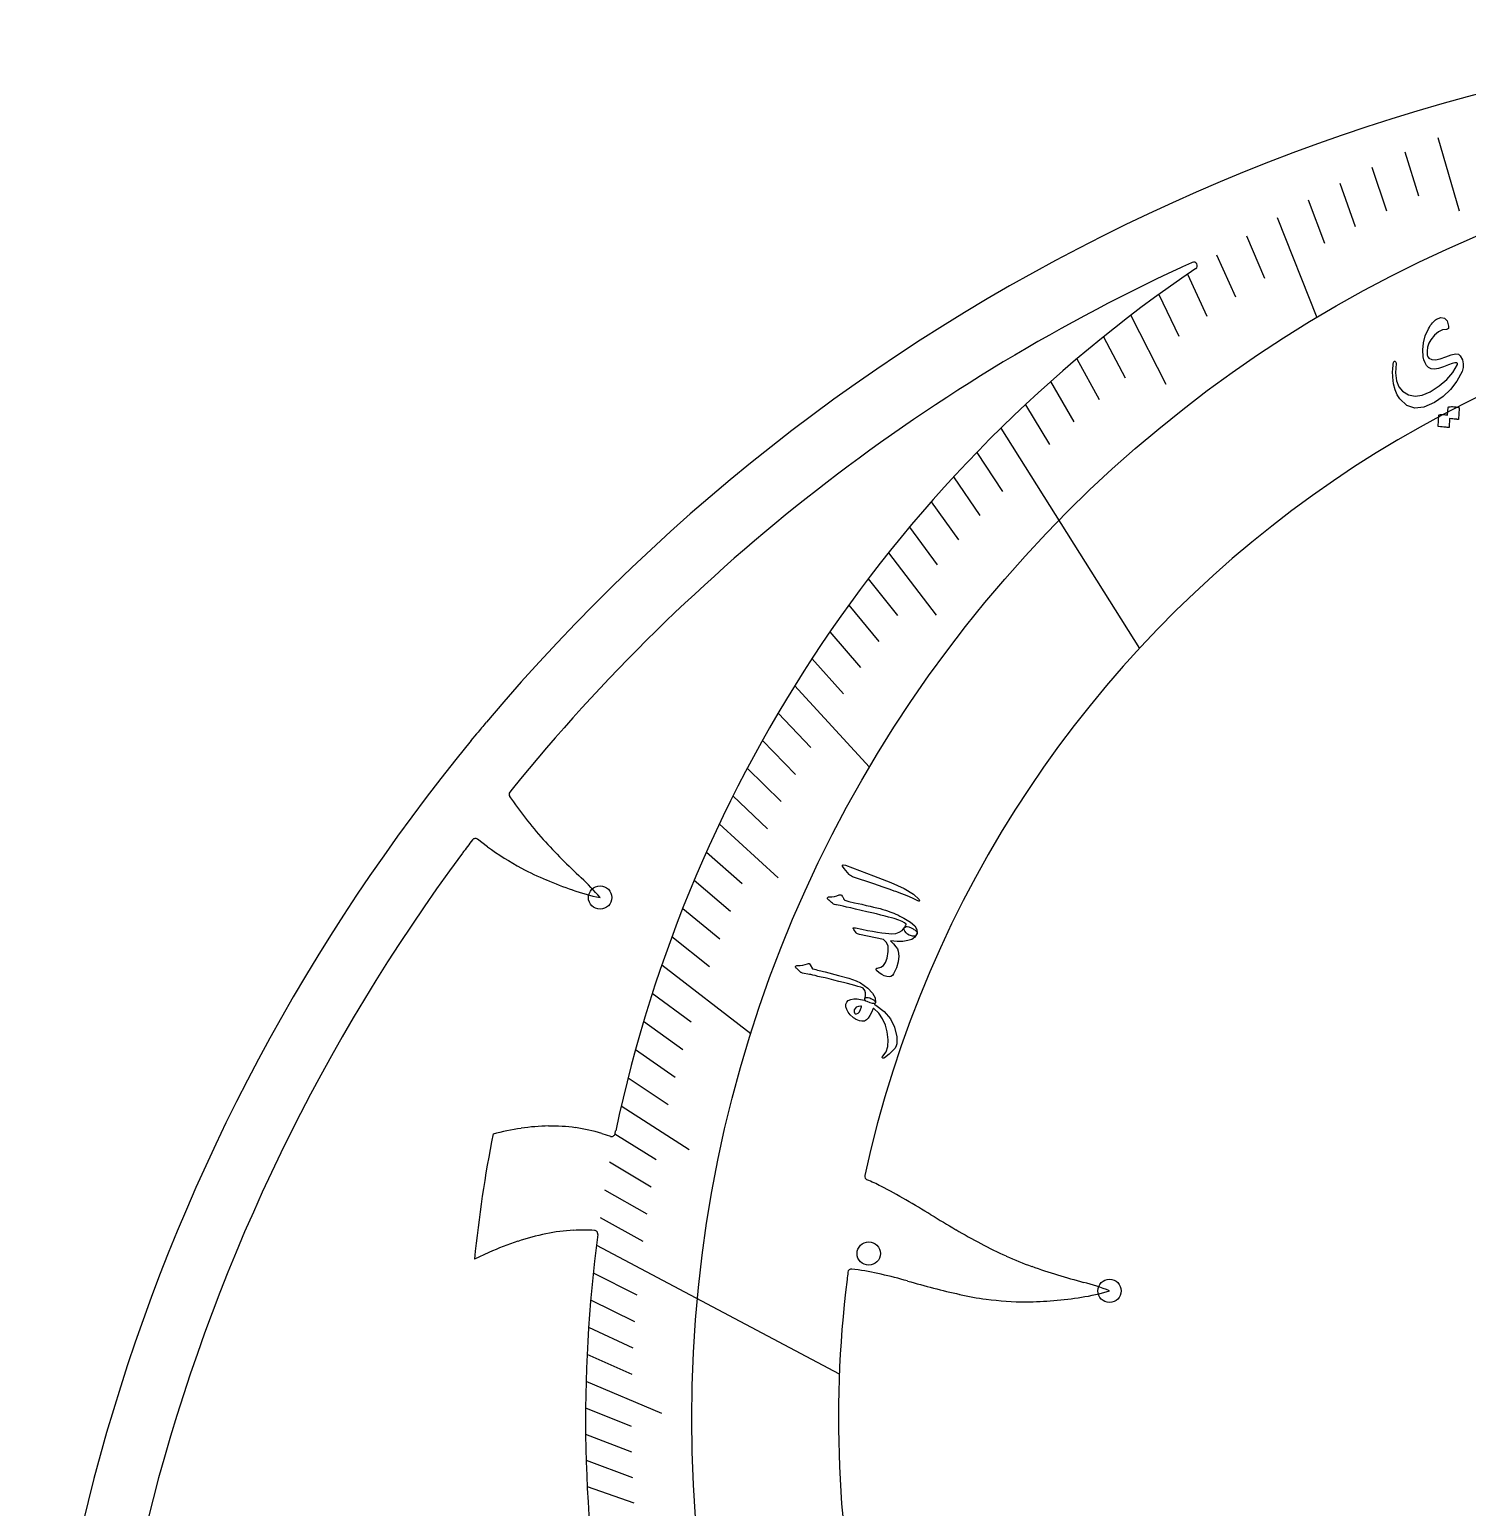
# Model space of a CAD drawing. Header units: millimetres. Extents: x -135 to 135, y -135 to 135.
# Drawn here: x -135 to -35.2, y 32.4 to 135 of the extents above; entities that cross this region are included whole.
import ezdxf

# ---------------------------------------------------------------- set-up
doc = ezdxf.new("R2010")
doc.units = ezdxf.units.MM
for name, color, linetype in [('CUT_INNER', 6, 'Continuous'), ('CUT_OUTER', 1, 'Continuous'), ('ENGRAVE', 7, 'Continuous'), ('ENGRAVE_FINE', 8, 'Continuous'), ('TEXT', 5, 'Continuous')]:
    doc.layers.add(name, color=color, linetype=linetype)

msp = doc.modelspace()

# ---------------------------------------------------------------- linework, layer by layer
at = {"layer": 'CUT_INNER'}
for points in [[(-101.52, 82.27), (-101.68, 82.07)], [(-103.23, 78.28), (-103.92, 78.8)], [(-94.37, 58.36), (-94.33, 58.55)], [(-95.3, 58.38), (-94.7, 58.18)], [(-103.12, 50.12), (-104.12, 49.66), (-104.13, 49.66)], [(-77.73, 48.94), (-77.94, 48.96)]]:
    msp.add_lwpolyline(points, dxfattribs=at)
for centre, radius, start, end in [((0, 0), 130.67, 187.7346, 65.4337), ((0, 0), 130.67, 114.9613, 140.9769), ((0, 38.58), 96.42, 124.1157, 168.0474), ((-23.8, 51.54), 73.9, 114.3979, 115.0963), ((-54.22, 118.61), 0.25, 304.2778, 114.4336), ((0, 38.58), 78.87, 83.6723, 167.6464), ((-101.48, 81.91), 0.25, 141.1523, 214.9271), ((-77.93, 97.82), 28.67, 214.04, 217.7735), ((-79.06, 96.96), 27.25, 217.7913, 221.8207), ((-30.16, 22.52), 93.03, 142.8068, 143.509), ((-104.07, 78.6), 0.25, 52.8793, 142.9102), ((-91.35, 94.65), 20.23, 234.0254, 241.9684), ((-74.82, 100.8), 32.97, 221.8929, 225.1753), ((0, 0), 130.67, 143.4378, 185.9769), ((-37.99, 138.07), 85.37, 225.2736, 226.5319), ((-90.47, 96.35), 22.15, 242.0344, 246.9454), ((-88.72, 100.44), 26.59, 246.9328, 251.0996), ((-105.59, 66.3), 13.23, 39.7115, 47.8982), ((-93.03, 87.09), 12.57, 249.9496, 259.0621), ((-97.58, 37.14), 21.84, 98.731, 103.9325), ((-98.71, 44.46), 14.44, 91.0903, 98.6945), ((-98.78, 46.9), 11.99, 82.0526, 90.9947), ((-98.84, 46.63), 12.27, 73.22, 81.9384), ((-14.56, 40.81), 90, 168.7682, 174.3564), ((-94.62, 58.41), 0.25, 251.3941, 348.2227), ((-76.8, 55.4), 0.25, 167.5195, 247.8326), ((-80.84, 45.39), 10.54, 62.1791, 68.0053), ((-90.18, 26.36), 31.73, 59.732, 63.309), ((-122.01, -28.24), 94.93, 58.5335, 59.7484), ((-4.8, 163.37), 129.68, 238.5535, 239.4453), ((-95.92, 35.34), 16.39, 101.4185, 108.5069), ((-96.48, 38.02), 13.66, 93.2236, 101.3411), ((-96.56, 40.96), 10.71, 85.963, 93.691), ((-0.01, 38.58), 96.41, 172.3751, 207.6699), ((-95.82, 51.4), 0.25, 352.4421, 87.2349), ((-48.47, 89.45), 43.82, 239.4725, 242.079), ((-93.59, 28.41), 23.71, 108.5377, 113.7071), ((-54.97, 77.23), 29.98, 242.1212, 245.8562), ((-56.11, 74.74), 27.25, 245.9163, 249.9457), ((-0.01, 38.58), 78.86, 172.9686, 193.1222), ((-35.25, 43.03), 43.34, 172.4234, 173.1134), ((-77.97, 48.72), 0.25, 83.6906, 172.4414), ((-80.78, 27.58), 21.58, 76.9374, 81.8931), ((-86.42, 3.3), 46.51, 74.6151, 76.9246), ((-54.19, 80.14), 32.97, 250.0179, 253.3003), ((-39.27, 130.37), 85.37, 253.3986, 254.6569), ((9.14, 350.81), 313.91, 254.6268, 254.9691), ((-61.87, 86.47), 40.19, 254.9975, 257.6616), ((-65.28, 70.97), 24.33, 257.7078, 262.0949), ((-63.78, 59.46), 12.57, 278.0746, 287.1871), ((-65.05, 35.2), 13.23, 67.8365, 76.0232), ((-65.86, 66.92), 20.23, 262.1504, 270.0934), ((-65.89, 68.84), 22.15, 270.1594, 275.0704), ((-66.27, 73.26), 26.59, 275.0578, 279.2246)]:
    msp.add_arc(centre, radius, start, end, dxfattribs=at)
at = {"layer": 'CUT_OUTER'}
msp.add_lwpolyline([(-104.36, 85.64), (-103.97, 86.11), (-103.96, 86.13)], dxfattribs=at)
for centre, radius, start, end in [((0, 0), 135, 90.3519, 139.9222), ((0, 0), 135, 187.7347, 79.805), ((-24.61, 20.61), 102.91, 139.88, 140.4533), ((0, 0), 135, 140.625, 185.6253)]:
    msp.add_arc(centre, radius, start, end, dxfattribs=at)
at = {"layer": 'ENGRAVE'}
for points in [[(-48.43, 121.95), (-45.68, 115.02)], [(-67.61, 107.32), (-57.98, 92.04)], [(-81.91, 89.46), (-76.72, 83.79)], [(-91.13, 70.08), (-84.94, 65.32)], [(-95.67, 50.62), (-78.81, 41.7)]]:
    msp.add_lwpolyline(points, dxfattribs=at)
for centre, radius in [((0, 38.58), 89.05), ((-95.41, 74.75), 0.81), ((-76.77, 50.04), 0.81), ((-60.06, 47.45), 0.81)]:
    msp.add_circle(centre, radius, dxfattribs=at)
at = {"layer": 'ENGRAVE_FINE'}
for points in [[(-37.28, 127.5), (-35.79, 122.42)], [(-39.58, 126.5), (-38.63, 123.46)], [(-41.85, 125.45), (-40.84, 122.42)], [(-44.08, 124.33), (-43.01, 121.33)], [(-46.28, 123.17), (-45.15, 120.18)], [(-50.55, 120.69), (-49.31, 117.74)], [(-52.63, 119.37), (-51.33, 116.44)], [(-54.66, 118.01), (-53.31, 115.1)], [(-56.65, 116.61), (-55.24, 113.72)], [(-58.59, 115.16), (-56.16, 110.38)], [(-60.49, 113.67), (-58.98, 110.82)], [(-62.34, 112.14), (-60.78, 109.32)], [(-64.15, 110.57), (-62.53, 107.78)], [(-65.9, 108.96), (-64.23, 106.2)], [(-69.27, 105.65), (-67.49, 102.94)], [(-70.88, 103.95), (-69.05, 101.27)], [(-72.43, 102.22), (-70.55, 99.57)], [(-73.94, 100.47), (-72.01, 97.84)], [(-75.4, 98.68), (-72.1, 94.36)], [(-76.8, 96.88), (-74.77, 94.32)], [(-78.15, 95.05), (-76.08, 92.53)], [(-79.46, 93.2), (-77.33, 90.71)], [(-80.71, 91.34), (-78.53, 88.88)], [(-83.05, 87.56), (-80.79, 85.17)], [(-84.15, 85.65), (-81.84, 83.3)], [(-85.2, 83.73), (-82.84, 81.42)], [(-86.19, 81.8), (-83.79, 79.52)], [(-87.14, 79.86), (-83.06, 76.13)], [(-88.03, 77.91), (-85.55, 75.72)], [(-88.88, 75.96), (-86.36, 73.8)], [(-89.68, 74), (-87.11, 71.89)], [(-90.43, 72.04), (-87.82, 69.97)], [(-91.79, 68.12), (-89.1, 66.13)], [(-92.39, 66.16), (-89.67, 64.21)], [(-92.96, 64.2), (-90.2, 62.29)], [(-93.47, 62.24), (-90.68, 60.38)], [(-93.95, 60.29), (-89.22, 57.26)], [(-94.38, 58.34), (-91.51, 56.57)], [(-94.76, 56.4), (-91.86, 54.67)], [(-95.11, 54.46), (-92.17, 52.79)], [(-95.41, 52.54), (-92.45, 50.91)], [(-95.89, 48.71), (-92.87, 47.18)], [(-96.07, 46.82), (-93.02, 45.33)], [(-96.21, 44.93), (-93.13, 43.49)], [(-96.32, 43.05), (-93.21, 41.67)], [(-96.39, 41.19), (-91.16, 38.96)], [(-96.42, 39.34), (-93.26, 38.06)], [(-96.42, 37.51), (-93.24, 36.27)], [(-96.38, 35.69), (-93.17, 34.5)], [(-96.31, 33.88), (-93.08, 32.75)]]:
    msp.add_lwpolyline(points, dxfattribs=at)
at = {"layer": 'TEXT'}
for points in [[(-36.67, 114.19), (-36.96, 114.15), (-37.24, 114.02), (-37.51, 113.79), (-37.77, 113.47), (-37.91, 113.22), (-37.99, 112.95), (-38.03, 112.68), (-38.01, 112.39), (-38, 112.34), (-37.98, 112.29), (-37.94, 112.25), (-37.9, 112.2), (-37.69, 112.1), (-37.43, 112.08), (-37.11, 112.14), (-36.73, 112.28), (-36.35, 112.42), (-36.06, 112.48), (-35.84, 112.46), (-35.72, 112.35), (-35.57, 112.08), (-35.51, 111.8), (-35.52, 111.53), (-35.6, 111.26), (-35.96, 110.6), (-36.39, 110.02), (-36.91, 109.53), (-37.51, 109.11), (-38.24, 108.78), (-38.88, 108.71), (-39.44, 108.9), (-39.92, 109.36), (-40.1, 109.65), (-40.24, 110), (-40.35, 110.41), (-40.41, 110.88), (-40.41, 111.01), (-40.42, 111.14), (-40.42, 111.27), (-40.41, 111.4), (-40.4, 111.52), (-40.39, 111.64), (-40.38, 111.77), (-40.36, 111.89), (-40.34, 111.94), (-40.32, 111.97), (-40.28, 111.98), (-40.24, 111.97), (-40.21, 111.94), (-40.19, 111.91), (-40.18, 111.87), (-40.18, 111.83), (-40.21, 111.17), (-40.15, 110.62), (-39.98, 110.2), (-39.72, 109.89), (-39.31, 109.64), (-38.85, 109.55), (-38.36, 109.63), (-37.82, 109.86), (-37.19, 110.26), (-36.66, 110.71), (-36.24, 111.2), (-35.92, 111.75), (-35.91, 111.79), (-35.91, 111.82), (-35.93, 111.85), (-35.97, 111.86), (-36.09, 111.86), (-36.29, 111.82), (-36.55, 111.73), (-36.89, 111.59), (-37.23, 111.47), (-37.52, 111.42), (-37.75, 111.44), (-37.92, 111.54), (-38.06, 111.69), (-38.16, 111.87), (-38.24, 112.07), (-38.3, 112.29), (-38.33, 112.77), (-38.28, 113.25), (-38.15, 113.74), (-37.93, 114.23), (-37.86, 114.35), (-37.8, 114.46), (-37.73, 114.56), (-37.66, 114.64), (-37.59, 114.72), (-37.52, 114.79), (-37.45, 114.84), (-37.38, 114.89), (-37.07, 115.01), (-36.82, 114.97), (-36.64, 114.77), (-36.53, 114.42), (-36.53, 114.31), (-36.55, 114.24), (-36.6, 114.2), (-36.67, 114.19)], [(-36.56, 108.77), (-36.55, 108.78), (-36.54, 108.79), (-36.53, 108.8), (-36.51, 108.81), (-36.42, 108.82), (-36.34, 108.83), (-36.25, 108.83), (-36.17, 108.82), (-36.09, 108.82), (-36, 108.8), (-35.92, 108.79), (-35.84, 108.77), (-35.82, 108.76), (-35.8, 108.74), (-35.8, 108.72), (-35.8, 108.7), (-35.84, 107.95), (-35.85, 107.94), (-35.86, 107.93), (-35.88, 107.93), (-35.91, 107.93), (-35.94, 107.94), (-35.97, 107.95), (-36.02, 107.95), (-36.08, 107.96), (-36.15, 107.96), (-36.24, 107.97), (-36.34, 107.98), (-36.46, 107.99), (-36.49, 107.4), (-36.49, 107.38), (-36.51, 107.37), (-36.53, 107.37), (-36.56, 107.37), (-36.59, 107.38), (-36.63, 107.38), (-36.69, 107.39), (-36.77, 107.4), (-36.86, 107.41), (-36.97, 107.42), (-37.09, 107.43), (-37.23, 107.44), (-37.25, 107.44), (-37.26, 107.45), (-37.26, 107.46), (-37.26, 107.48), (-37.21, 108.21), (-37.21, 108.22), (-37.2, 108.24), (-37.18, 108.25), (-37.16, 108.26), (-37.09, 108.27), (-37.02, 108.27), (-36.95, 108.28), (-36.88, 108.28), (-36.81, 108.27), (-36.74, 108.26), (-36.67, 108.25), (-36.6, 108.23)], [(-78.48, 76.77), (-78.58, 76.92), (-78.6, 77.01), (-78.54, 77.03), (-78.39, 77), (-76.43, 76.26), (-75.24, 75.8), (-74.31, 75.37), (-73.66, 74.98), (-73.27, 74.62), (-73.24, 74.57), (-73.23, 74.54), (-73.24, 74.52), (-73.26, 74.51), (-73.29, 74.51), (-73.33, 74.52), (-73.36, 74.53), (-73.41, 74.55), (-73.74, 74.71), (-74.1, 74.86), (-74.48, 75.02), (-74.89, 75.16), (-75, 75.2), (-75.29, 75.3), (-75.77, 75.47), (-76.42, 75.7), (-77.89, 76.2), (-77.97, 76.23), (-78.03, 76.27), (-78.09, 76.31), (-78.13, 76.36)], [(-79.58, 74.61), (-79.61, 74.64), (-79.63, 74.67), (-79.63, 74.71), (-79.63, 74.74), (-79.61, 74.76), (-79.59, 74.78), (-79.55, 74.79), (-79.52, 74.8), (-79.33, 74.8), (-79.15, 74.82), (-78.98, 74.86), (-78.83, 74.93), (-78.77, 74.95), (-78.71, 74.94), (-78.66, 74.91), (-78.61, 74.85), (-78.59, 74.82), (-78.57, 74.78), (-78.55, 74.75), (-78.53, 74.71), (-78.51, 74.67), (-78.49, 74.64), (-78.46, 74.6), (-78.44, 74.57), (-78.37, 74.54), (-78.14, 74.48), (-77.76, 74.39), (-77.24, 74.28), (-76.95, 74.21), (-76.68, 74.15), (-76.43, 74.09), (-76.2, 74.03), (-75.98, 73.98), (-75.79, 73.92), (-75.61, 73.87), (-75.46, 73.82), (-75.31, 73.77), (-75.17, 73.71), (-75.03, 73.66), (-74.89, 73.6), (-74.75, 73.54), (-74.61, 73.47), (-74.47, 73.4), (-74.33, 73.33), (-73.88, 73.05), (-73.58, 72.79), (-73.43, 72.53), (-73.42, 72.28), (-73.47, 72.17), (-73.53, 72.1), (-73.62, 72.07), (-73.74, 72.07), (-73.86, 72.11), (-73.97, 72.15), (-74.08, 72.22), (-74.18, 72.31), (-74.27, 72.41), (-74.31, 72.5), (-74.33, 72.57), (-74.3, 72.64), (-74.27, 72.69), (-74.25, 72.73), (-74.23, 72.77), (-74.21, 72.81), (-74.2, 72.84), (-74.19, 72.86), (-74.18, 72.89), (-74.18, 72.91), (-74.28, 72.99), (-74.45, 73.09), (-74.69, 73.18), (-75, 73.29), (-75.18, 73.34), (-75.4, 73.4), (-75.64, 73.46), (-75.92, 73.53), (-76.22, 73.61), (-76.55, 73.69), (-76.91, 73.77), (-77.3, 73.86), (-77.68, 73.95), (-78.02, 74.03), (-78.31, 74.09), (-78.55, 74.15), (-78.75, 74.19), (-78.9, 74.22), (-79.01, 74.24), (-79.06, 74.25), (-79.14, 74.27), (-79.21, 74.3), (-79.28, 74.35), (-79.35, 74.41), (-79.39, 74.45), (-79.42, 74.48), (-79.45, 74.51), (-79.48, 74.53), (-79.51, 74.56), (-79.53, 74.58), (-79.56, 74.6), (-79.58, 74.61)], [(-73.42, 72.26), (-73.5, 72.12), (-73.58, 72), (-73.68, 71.91), (-73.79, 71.84), (-74.06, 71.76), (-74.4, 71.71), (-74.8, 71.71), (-75.27, 71.75), (-75.05, 71.53), (-74.89, 71.34), (-74.78, 71.18), (-74.73, 71.04), (-74.69, 70.68), (-74.73, 70.29), (-74.85, 69.88), (-75.04, 69.45), (-75.12, 69.34), (-75.23, 69.27), (-75.36, 69.24), (-75.52, 69.27), (-75.69, 69.32), (-75.87, 69.41), (-76.04, 69.53), (-76.22, 69.69), (-76.24, 69.71), (-76.26, 69.74), (-76.26, 69.76), (-76.26, 69.79), (-76.24, 69.82), (-76.22, 69.85), (-76.19, 69.86), (-76.16, 69.86), (-75.93, 69.91), (-75.75, 70.04), (-75.6, 70.25), (-75.49, 70.55), (-75.41, 71), (-75.43, 71.37), (-75.54, 71.64), (-75.74, 71.84), (-77.41, 72.18), (-77.48, 72.2), (-77.55, 72.23), (-77.6, 72.26), (-77.63, 72.3), (-77.81, 72.53), (-77.83, 72.57), (-77.85, 72.6), (-77.85, 72.62), (-77.85, 72.64), (-77.83, 72.65), (-77.79, 72.66), (-77.74, 72.66), (-77.68, 72.65), (-77.25, 72.55), (-76.86, 72.47), (-76.5, 72.41), (-76.17, 72.35), (-75.87, 72.31), (-75.6, 72.28), (-75.37, 72.25), (-75.16, 72.24), (-74.88, 72.26), (-74.65, 72.34), (-74.45, 72.47), (-74.3, 72.65), (-74.25, 72.7), (-74.18, 72.73), (-74.1, 72.73), (-73.99, 72.71), (-73.94, 72.69), (-73.88, 72.67), (-73.83, 72.65), (-73.78, 72.63), (-73.73, 72.6), (-73.68, 72.57), (-73.63, 72.54), (-73.58, 72.5), (-73.5, 72.43), (-73.44, 72.36), (-73.42, 72.31), (-73.42, 72.26)], [(-81.5, 69.57), (-81.61, 69.68), (-81.7, 69.76), (-81.76, 69.82), (-81.8, 69.86), (-81.83, 69.89), (-81.84, 69.91), (-81.85, 69.94), (-81.84, 69.97), (-81.83, 70), (-81.8, 70.02), (-81.77, 70.03), (-81.73, 70.03), (-81.53, 70.04), (-81.35, 70.06), (-81.17, 70.1), (-81.01, 70.16), (-80.96, 70.18), (-80.91, 70.17), (-80.87, 70.14), (-80.83, 70.09), (-80.66, 69.81), (-80.54, 69.78), (-80.43, 69.75), (-80.32, 69.72), (-80.21, 69.69), (-80.1, 69.67), (-80, 69.64), (-79.9, 69.61), (-79.8, 69.59), (-78.86, 69.35), (-78.14, 69.15), (-77.63, 68.98), (-77.33, 68.84), (-76.84, 68.47), (-76.5, 68.12), (-76.33, 67.78), (-76.31, 67.46), (-76.31, 67.45), (-76.32, 67.44), (-76.32, 67.43), (-76.32, 67.42), (-76.39, 67.4), (-76.5, 67.4), (-76.66, 67.45), (-76.88, 67.54), (-76.96, 67.57), (-77.01, 67.62), (-77.03, 67.67), (-77.03, 67.73), (-76.99, 67.94), (-77, 68.14), (-77.05, 68.31), (-77.15, 68.46), (-77.32, 68.52), (-77.52, 68.58), (-77.73, 68.64), (-77.98, 68.71), (-78.24, 68.78), (-78.53, 68.86), (-78.85, 68.93), (-79.18, 69.01), (-79.51, 69.1), (-79.8, 69.17), (-80.07, 69.23), (-80.3, 69.28), (-80.49, 69.33), (-80.65, 69.37), (-80.78, 69.4), (-80.88, 69.42), (-81.36, 69.51), (-81.41, 69.52), (-81.45, 69.54), (-81.48, 69.56), (-81.5, 69.57)], [(-76.28, 67.27), (-75.7, 66.84), (-75.26, 66.33), (-74.97, 65.75), (-74.83, 65.08), (-74.82, 65), (-74.82, 64.91), (-74.82, 64.83), (-74.82, 64.75), (-74.82, 64.67), (-74.83, 64.59), (-74.84, 64.52), (-74.86, 64.45), (-74.94, 64.3), (-75.11, 64.11), (-75.35, 63.89), (-75.68, 63.63), (-75.73, 63.61), (-75.77, 63.6), (-75.8, 63.6), (-75.82, 63.62), (-75.84, 63.65), (-75.84, 63.67), (-75.83, 63.7), (-75.8, 63.73), (-75.57, 64.04), (-75.45, 64.42), (-75.41, 64.88), (-75.48, 65.43), (-75.61, 65.9), (-75.81, 66.33), (-76.08, 66.72), (-76.42, 67.05), (-76.43, 67.06), (-76.45, 67.05), (-76.46, 67.05), (-76.47, 67.04), (-76.58, 66.78), (-76.7, 66.56), (-76.81, 66.39), (-76.93, 66.26), (-77.07, 66.18), (-77.24, 66.16), (-77.42, 66.19), (-77.63, 66.28), (-77.66, 66.3), (-77.68, 66.31), (-77.71, 66.33), (-77.74, 66.35), (-77.77, 66.37), (-77.79, 66.39), (-77.82, 66.41), (-77.86, 66.43), (-78.05, 66.61), (-78.2, 66.79), (-78.3, 66.98), (-78.36, 67.17), (-78.36, 67.35), (-78.3, 67.5), (-78.19, 67.61), (-78.02, 67.68), (-77.81, 67.72), (-77.58, 67.72), (-77.33, 67.68), (-77.07, 67.62), (-77.06, 67.63), (-77.06, 67.65), (-77.05, 67.66), (-77.05, 67.68), (-77.05, 67.69), (-77.04, 67.71), (-77.04, 67.72), (-77.03, 67.74), (-77, 67.79), (-76.95, 67.81), (-76.88, 67.82), (-76.8, 67.81), (-76.7, 67.78), (-76.62, 67.75), (-76.53, 67.7), (-76.45, 67.65), (-76.38, 67.59), (-76.33, 67.55), (-76.31, 67.5), (-76.31, 67.46), (-76.36, 67.32), (-76.35, 67.31), (-76.33, 67.3), (-76.31, 67.28), (-76.28, 67.27)], [(-77.31, 67.22), (-77.49, 67.19), (-77.63, 67.14), (-77.72, 67.06), (-77.78, 66.96), (-77.79, 66.89), (-77.78, 66.83), (-77.76, 66.76), (-77.73, 66.7), (-77.71, 66.68), (-77.69, 66.67), (-77.65, 66.67), (-77.61, 66.68), (-77.51, 66.73), (-77.42, 66.83), (-77.34, 66.98), (-77.26, 67.17), (-77.26, 67.19), (-77.27, 67.21), (-77.29, 67.22), (-77.31, 67.22)]]:
    msp.add_lwpolyline(points, close=True, dxfattribs=at)

doc.saveas('drawing.dxf')
